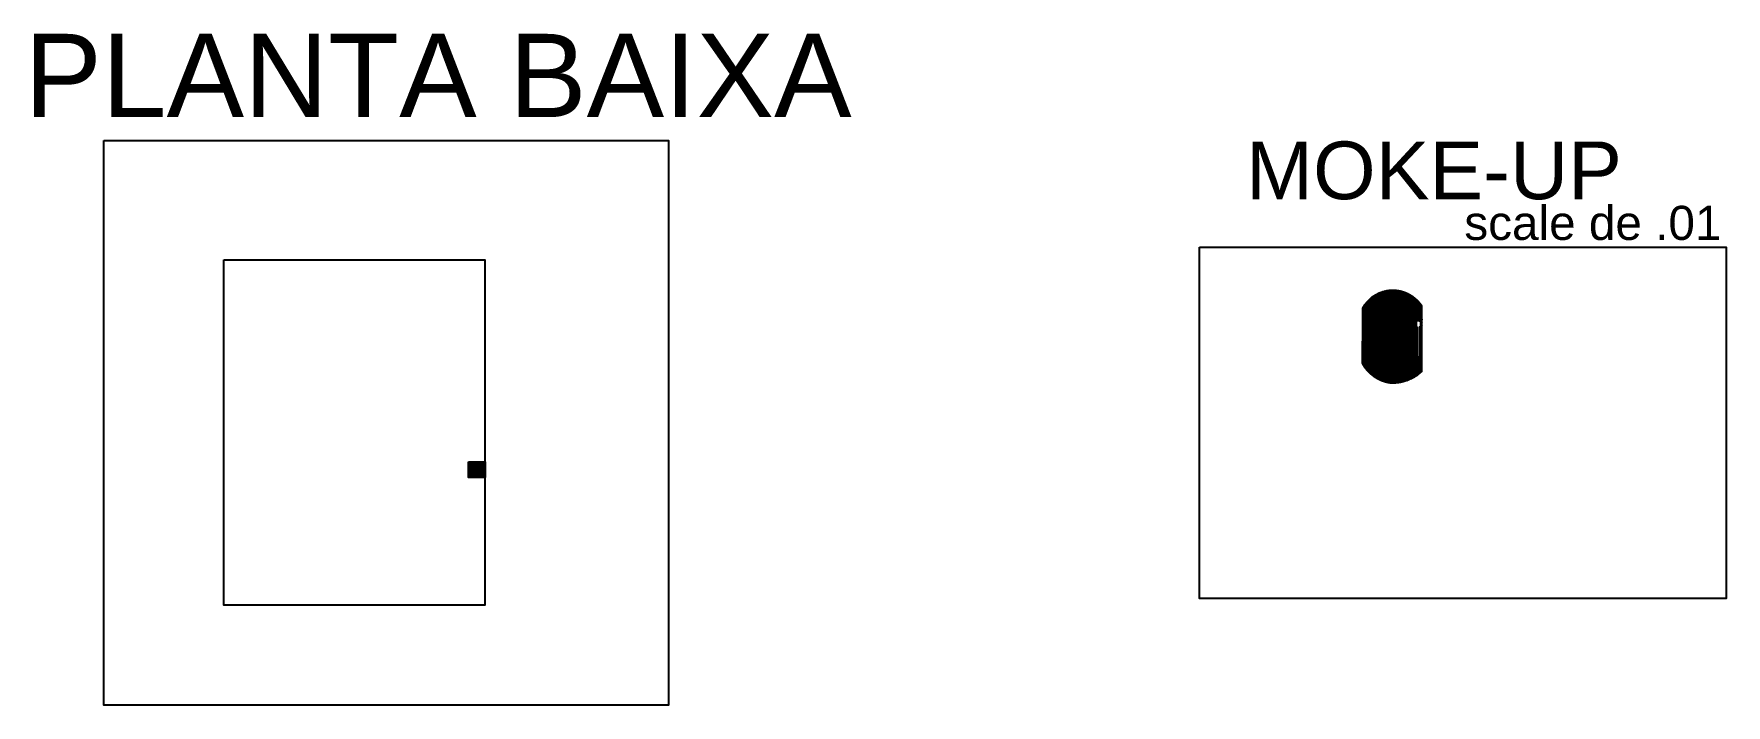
# Model space of a CAD drawing. Header units: metres. Extents: x 2250 to 5024, y 220 to 722.
# Drawn here: x 2250 to 3248, y 220 to 617 of the extents above; entities outside this region: 1.
import ezdxf

# ---------------------------------------------------------------- set-up
doc = ezdxf.new("R2010")
doc.units = ezdxf.units.M
doc.header["$MEASUREMENT"] = 0
doc.layers.add('AR-PRANCHA', color=7, linetype='Continuous')
doc.layers.add('PENA 0.2', color=2, linetype='Continuous')
doc.styles.add('Luana', font='arial.ttf')
doc.styles.get("Standard").update_dxf_attribs({"font": 'arial.ttf'})

msp = doc.modelspace()

# ---------------------------------------------------------------- hatches: boundary and pattern name
h = msp.add_hatch()
h.set_pattern_fill('ANSI31', color=82, style=0)
h.set_pattern_definition([(45, (3033.65085, 410.52504), (-0.08838835, 0.08838835), [])])
h.paths.add_polyline_path([(3069.05, 456.63, 0.252799), (3051.47, 465.62, 0.006755), (3050.92, 465.59), (3050.23, 465.55, 0.245408), (3033.98, 455.27, 0.015346), (3033.8, 454.47), (3033.75, 442.26), (3033.65, 433.81), (3033.65, 421.76, 0.238618), (3049.88, 410.57, 0.207922), (3069.04, 417.59)])
h.paths.add_polyline_path([(3065.76, 447.2), (3068.04, 447.18), (3068.04, 443.92), (3067.45, 443.94), (3067.46, 426.23), (3066.41, 426.2), (3066.35, 443.96), (3065.78, 443.95)], flags=16)
at = {"layer": 'AR-PRANCHA', "true_color": 0xffffff}
h = msp.add_hatch(color=7, dxfattribs=at)
h.dxf.hatch_style = 1
h.paths.add_polyline_path([(2515.9, 364.06), (2506.17, 364.06), (2506.17, 354.81), (2515.9, 354.81)])

# ---------------------------------------------------------------- linework, layer by layer
for points in [[(2290.97, 553.74), (2624.28, 553.74), (2624.28, 220.43), (2290.97, 220.43)], [(2937.57, 490.68), (3248.38, 490.68), (3248.38, 283.34), (2937.57, 283.34)], [(2361.87, 483.34), (2515.9, 483.34), (2515.9, 279.47), (2361.87, 279.47)]]:
    msp.add_lwpolyline(points, close=True)
at = {"layer": 'AR-PRANCHA'}
msp.add_lwpolyline([(2506.17, 364.06), (2515.96, 364.06), (2515.96, 354.81), (2506.17, 354.81)], close=True, dxfattribs=at)

# ---------------------------------------------------------------- texts
at = {"attachment_point": 1}
for s, width, insert, char_height in [('PLANTA BAIXA', 492.7306, (2244.03, 616.7), 49.136), ('MOKE-UP', 511.6434, (2964.97, 553.13), 34.039)]:
    msp.add_mtext_dynamic_manual_height_columns(s, width=width, gutter_width=1, heights=[0], dxfattribs=dict(at, insert=insert, char_height=char_height))
at = {"layer": 'PENA 0.2', "attachment_point": 1, "style": 'Luana'}
for s, insert, char_height in [('VESTIÁRIO\\PMASCULINO', (5020.22, 721.76), 0.5), ('scale de .01', (3093.86, 515.19), 20.1432), ('VESTIÁRIO\\PMASCULINO', (2508.65, 361.35), 0.5)]:
    msp.add_mtext_dynamic_manual_height_columns(s, width=511.6434, gutter_width=1, heights=[0], dxfattribs=dict(at, insert=insert, char_height=char_height))

doc.saveas('drawing.dxf')
